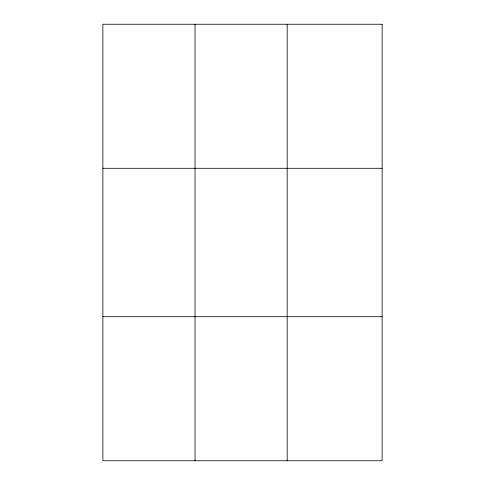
<?xml version="1.0" encoding="UTF-8"?>
<svg xmlns="http://www.w3.org/2000/svg" width="485" height="485" viewBox="0 0 485 485"><rect width="100%" height="100%" fill="white"/><g stroke="black" fill="none" stroke-linecap="round" stroke-linejoin="round"><path stroke-width="0.73" d="M195.031 460.75L195.031 24.25M287.181 460.75L287.181 24.25M102.875 168.295L382.125 168.295M102.875 316.705L382.125 316.705M382.125 24.25L382.125 460.75L102.875 460.75L102.875 24.25L382.125 24.25"/></g></svg>
